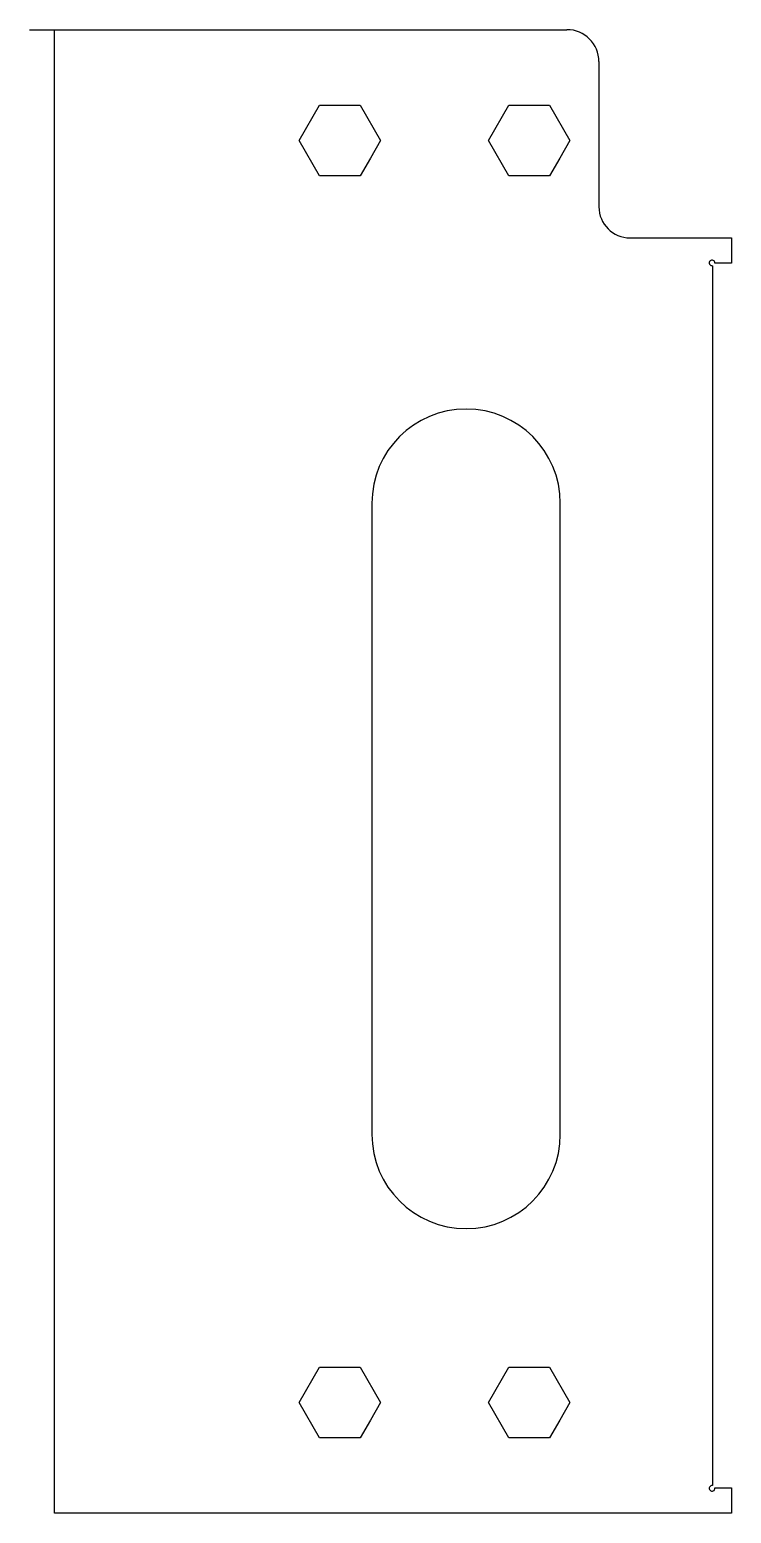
# Model space of a CAD drawing. Extents: x 337 to 448, y 2690 to 2926.
import ezdxf

# ---------------------------------------------------------------- set-up
doc = ezdxf.new("R2010")
doc.units = 0

msp = doc.modelspace()

# ---------------------------------------------------------------- linework, layer by layer
for p, q in [((337, 2925.56), (341, 2925.56)), ((340.94, 2690.44), (340.94, 2925.5)), ((341, 2925.56), (422.2, 2925.56)), ((427.26, 2920.5), (427.26, 2897.5)), ((379.75, 2908), (382.97, 2913.59)), ((382.97, 2913.59), (389.43, 2913.59)), ((389.43, 2913.59), (392.65, 2908)), ((409.75, 2908), (412.97, 2913.59)), ((412.97, 2913.59), (419.43, 2913.59)), ((419.43, 2913.59), (422.65, 2908)), ((382.97, 2902.41), (379.75, 2908)), ((392.65, 2908), (391.04, 2905.2)), ((412.97, 2902.41), (409.75, 2908)), ((422.65, 2908), (421.04, 2905.2)), ((391.04, 2905.2), (389.43, 2902.41)), ((421.04, 2905.2), (419.43, 2902.41)), ((389.43, 2902.41), (382.97, 2902.41)), ((419.43, 2902.41), (412.97, 2902.41)), ((432.2, 2892.56), (448.26, 2892.56)), ((448.26, 2892.56), (448.26, 2888.54)), ((445.26, 2888.16), (445.26, 2694.84)), ((448.26, 2888.54), (445.64, 2888.54)), ((391.26, 2850.5), (391.26, 2750.5)), ((421.14, 2750.5), (421.14, 2850.5)), ((379.75, 2708), (382.97, 2713.59)), ((382.97, 2713.59), (389.43, 2713.59)), ((389.43, 2713.59), (392.65, 2708)), ((409.75, 2708), (412.97, 2713.59)), ((412.97, 2713.59), (419.43, 2713.59)), ((419.43, 2713.59), (422.65, 2708)), ((382.97, 2702.41), (379.75, 2708)), ((392.65, 2708), (391.04, 2705.2)), ((412.97, 2702.41), (409.75, 2708)), ((422.65, 2708), (421.04, 2705.2)), ((391.04, 2705.2), (389.43, 2702.41)), ((421.04, 2705.2), (419.43, 2702.41)), ((389.43, 2702.41), (382.97, 2702.41)), ((419.43, 2702.41), (412.97, 2702.41)), ((445.64, 2694.46), (448.26, 2694.46)), ((448.26, 2694.46), (448.26, 2690.44)), ((448.26, 2690.44), (340.94, 2690.44))]:
    msp.add_line(p, q)
for centre, radius, start, end in [((422.2, 2920.5), 5.06, 0, 90), ((432.2, 2897.5), 4.94, 180, 270), ((445.2, 2888.6), 0.444, 352.2348, 277.7652), ((406.2, 2850.5), 14.94, 0, 180), ((406.2, 2750.5), 14.94, 180, 270), ((406.2, 2750.5), 14.94, 270, 0), ((445.2, 2694.4), 0.444, 82.2348, 7.7652)]:
    msp.add_arc(centre, radius, start, end)

doc.saveas('drawing.dxf')
